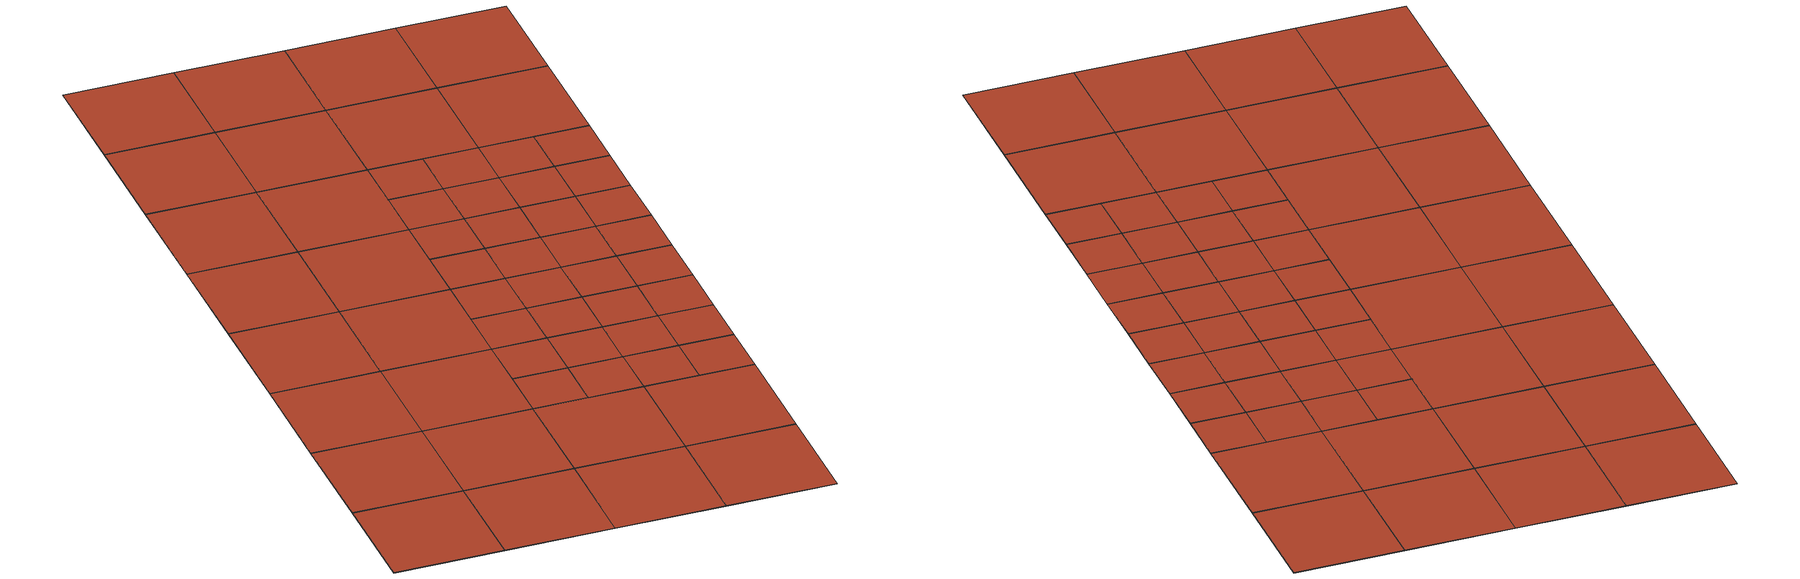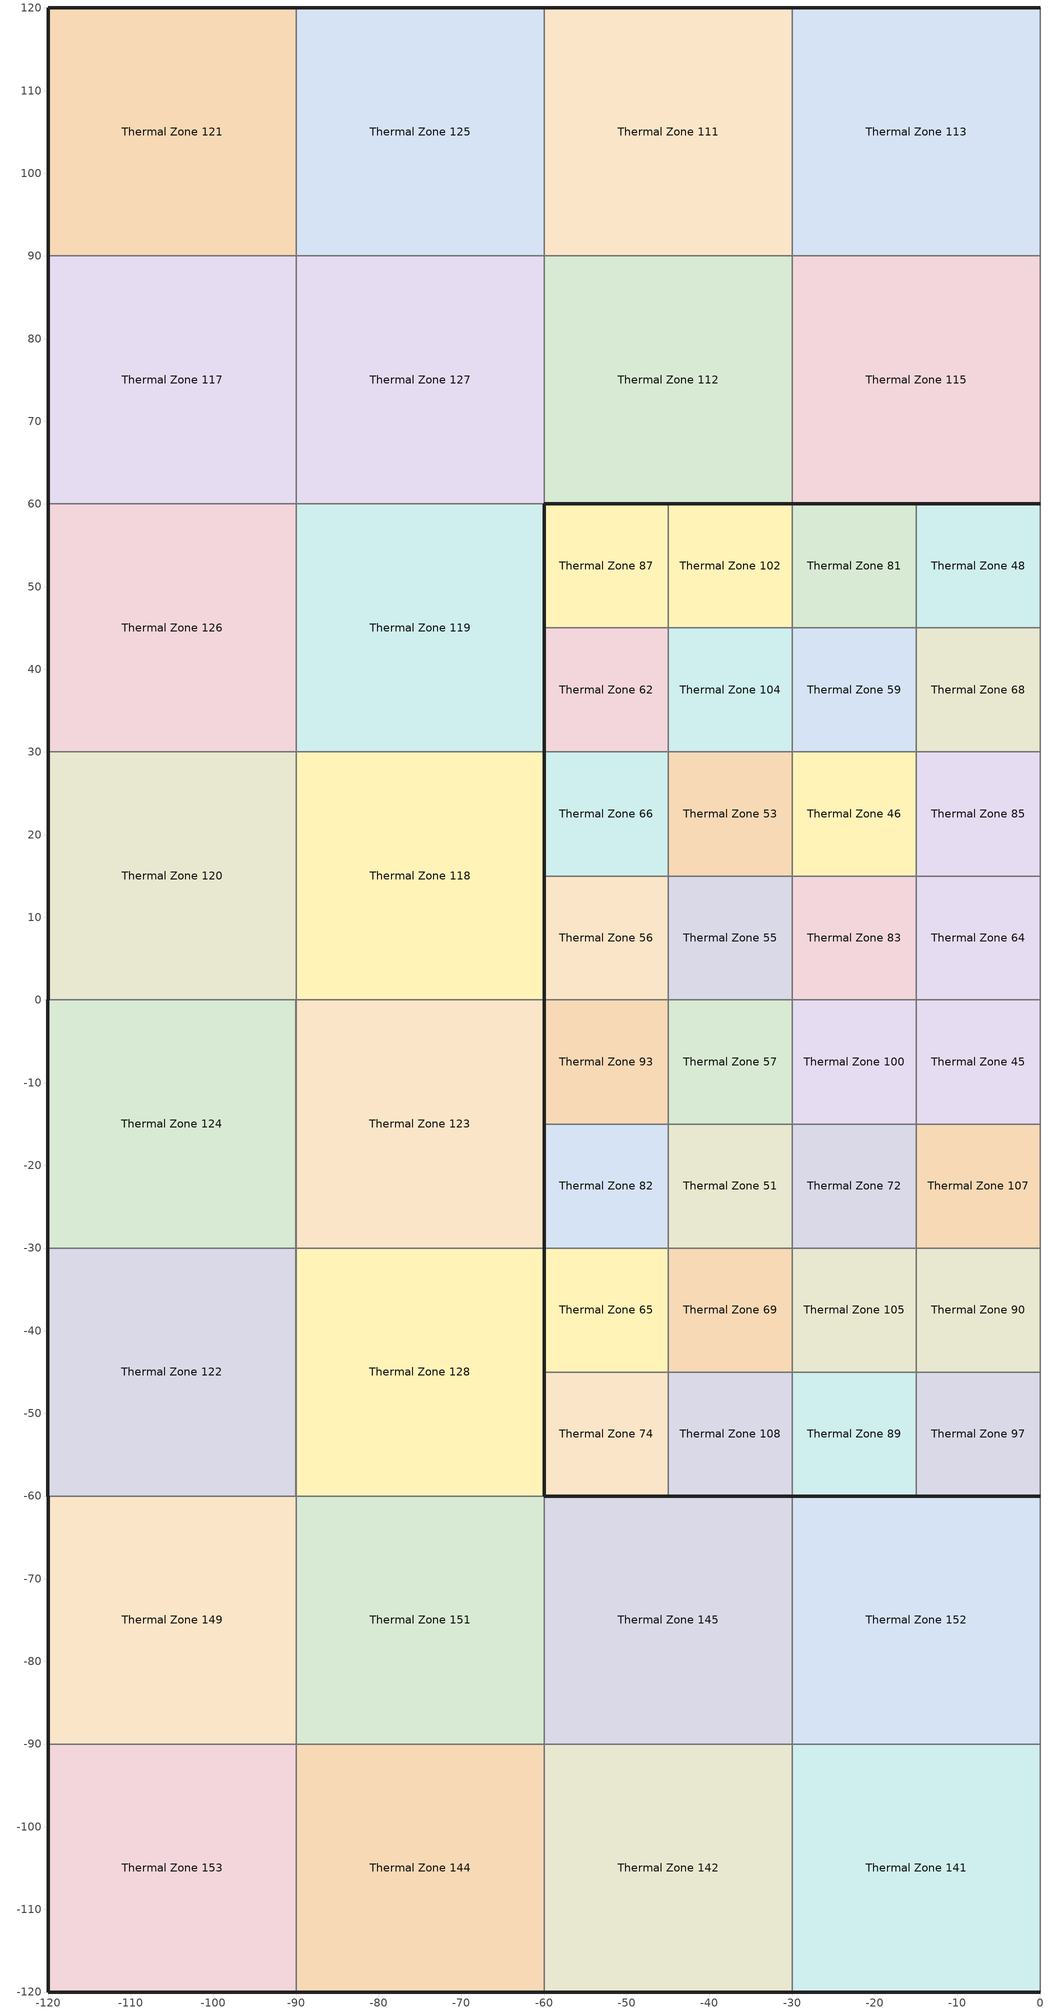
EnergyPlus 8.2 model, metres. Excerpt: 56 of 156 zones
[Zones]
Thermal Zone 100
 floor ground (ASHRAE 90.1-2004 ExtWall Mass ClimateZone 6): -30,0 -15,0 -15,-15 -30,-15 z-0.1
 wall to Thermal Zone 83 (ASHRAE 90.1-2004 ExtWall Mass ClimateZone 6 Reversed): -15,0 -30,0 z-0.1:0
 wall to Thermal Zone 45 (ASHRAE 90.1-2004 ExtWall Mass ClimateZone 6): -15,-15 -15,0 z-0.1:0
 wall to Thermal Zone 72 (ASHRAE 90.1-2004 ExtWall Mass ClimateZone 6): -30,-15 -15,-15 z-0.1:0
 wall to Thermal Zone 57 (ASHRAE 90.1-2004 ExtWall Mass ClimateZone 6 Reversed): -30,0 -30,-15 z-0.1:0
 roof outside (ASHRAE 90.1-2004 ExtWall Mass ClimateZone 6): -30,-15 -15,-15 -15,0 -30,0 z0
Thermal Zone 102
 floor ground (ASHRAE 90.1-2004 ExtWall Mass ClimateZone 6): -45,60 -30,60 -30,45 -45,45 z-0.1
 wall outside (ASHRAE 90.1-2004 ExtWall Mass ClimateZone 6): -30,60 -45,60 z-0.1:0
 wall to Thermal Zone 81 (ASHRAE 90.1-2004 ExtWall Mass ClimateZone 6): -30,45 -30,60 z-0.1:0
 wall to Thermal Zone 104 (ASHRAE 90.1-2004 ExtWall Mass ClimateZone 6): -45,45 -30,45 z-0.1:0
 wall to Thermal Zone 87 (ASHRAE 90.1-2004 ExtWall Mass ClimateZone 6 Reversed): -45,60 -45,45 z-0.1:0
 roof outside (ASHRAE 90.1-2004 ExtWall Mass ClimateZone 6): -45,45 -30,45 -30,60 -45,60 z0
Thermal Zone 104
 floor ground (ASHRAE 90.1-2004 ExtWall Mass ClimateZone 6): -45,45 -30,45 -30,30 -45,30 z-0.1
 wall to Thermal Zone 59 (ASHRAE 90.1-2004 ExtWall Mass ClimateZone 6): -30,30 -30,45 z-0.1:0
 wall to Thermal Zone 53 (ASHRAE 90.1-2004 ExtWall Mass ClimateZone 6): -45,30 -30,30 z-0.1:0
 wall to Thermal Zone 62 (ASHRAE 90.1-2004 ExtWall Mass ClimateZone 6 Reversed): -45,45 -45,30 z-0.1:0
 roof outside (ASHRAE 90.1-2004 ExtWall Mass ClimateZone 6): -45,30 -30,30 -30,45 -45,45 z0
Thermal Zone 105
 floor ground (ASHRAE 90.1-2004 ExtWall Mass ClimateZone 6): -30,-30 -15,-30 -15,-45 -30,-45 z-0.1
 wall to Thermal Zone 72 (ASHRAE 90.1-2004 ExtWall Mass ClimateZone 6 Reversed): -15,-30 -30,-30 z-0.1:0
 wall to Thermal Zone 90 (ASHRAE 90.1-2004 ExtWall Mass ClimateZone 6): -15,-45 -15,-30 z-0.1:0
 wall to Thermal Zone 89 (ASHRAE 90.1-2004 ExtWall Mass ClimateZone 6): -30,-45 -15,-45 z-0.1:0
 wall to Thermal Zone 69 (ASHRAE 90.1-2004 ExtWall Mass ClimateZone 6 Reversed): -30,-30 -30,-45 z-0.1:0
 roof outside (ASHRAE 90.1-2004 ExtWall Mass ClimateZone 6): -30,-45 -15,-45 -15,-30 -30,-30 z0
Thermal Zone 107
 floor ground (ASHRAE 90.1-2004 ExtWall Mass ClimateZone 6): -15,-15 0,-15 0,-30 -15,-30 z-0.1
 wall to Thermal Zone 45 (ASHRAE 90.1-2004 ExtWall Mass ClimateZone 6 Reversed): 0,-15 -15,-15 z-0.1:0
 wall to Thermal Zone 58 (ASHRAE 90.1-2004 ExtWall Mass ClimateZone 6): 0,-30 0,-15 z-0.1:0
 wall to Thermal Zone 90 (ASHRAE 90.1-2004 ExtWall Mass ClimateZone 6): -15,-30 0,-30 z-0.1:0
 wall to Thermal Zone 72 (ASHRAE 90.1-2004 ExtWall Mass ClimateZone 6 Reversed): -15,-15 -15,-30 z-0.1:0
 roof outside (ASHRAE 90.1-2004 ExtWall Mass ClimateZone 6): -15,-30 0,-30 0,-15 -15,-15 z0
Thermal Zone 108
 floor ground (ASHRAE 90.1-2004 ExtWall Mass ClimateZone 6): -45,-45 -30,-45 -30,-60 -45,-60 z-0.1
 wall outside (ASHRAE 90.1-2004 ExtWall Mass ClimateZone 6): -45,-60 -30,-60 z-0.1:0
 wall to Thermal Zone 69 (ASHRAE 90.1-2004 ExtWall Mass ClimateZone 6 Reversed): -30,-45 -45,-45 z-0.1:0
 wall to Thermal Zone 89 (ASHRAE 90.1-2004 ExtWall Mass ClimateZone 6): -30,-60 -30,-45 z-0.1:0
 wall to Thermal Zone 74 (ASHRAE 90.1-2004 ExtWall Mass ClimateZone 6 Reversed): -45,-45 -45,-60 z-0.1:0
 roof outside (ASHRAE 90.1-2004 ExtWall Mass ClimateZone 6): -45,-60 -30,-60 -30,-45 -45,-45 z0
Thermal Zone 111
 floor ground (ASHRAE 90.1-2004 ExtWall Mass ClimateZone 6): -60,120 -30,120 -30,90 -60,90 z-0.1
 wall outside (ASHRAE 90.1-2004 ExtWall Mass ClimateZone 6): -30,120 -60,120 z-0.1:0
 wall to Thermal Zone 113 (ASHRAE 90.1-2004 ExtWall Mass ClimateZone 6): -30,90 -30,120 z-0.1:0
 wall to Thermal Zone 112 (ASHRAE 90.1-2004 ExtWall Mass ClimateZone 6): -60,90 -30,90 z-0.1:0
 wall to Thermal Zone 125 (ASHRAE 90.1-2004 ExtWall Mass ClimateZone 6): -60,120 -60,90 z-0.1:0
 roof outside (ASHRAE 90.1-2004 ExtWall Mass ClimateZone 6): -60,90 -30,90 -30,120 -60,120 z0
Thermal Zone 112
 floor ground (ASHRAE 90.1-2004 ExtWall Mass ClimateZone 6): -60,90 -30,90 -30,60 -60,60 z-0.1
 wall outside (ASHRAE 90.1-2004 ExtWall Mass ClimateZone 6): -60,60 -30,60 z-0.1:0
 wall to Thermal Zone 115 (ASHRAE 90.1-2004 ExtWall Mass ClimateZone 6): -30,60 -30,90 z-0.1:0
 wall to Thermal Zone 127 (ASHRAE 90.1-2004 ExtWall Mass ClimateZone 6): -60,90 -60,60 z-0.1:0
 roof outside (ASHRAE 90.1-2004 ExtWall Mass ClimateZone 6): -60,60 -30,60 -30,90 -60,90 z0
Thermal Zone 113
 floor ground (ASHRAE 90.1-2004 ExtWall Mass ClimateZone 6): -30,120 0,120 0,90 -30,90 z-0.1
 wall outside (ASHRAE 90.1-2004 ExtWall Mass ClimateZone 6): 0,120 -30,120 z-0.1:0
 wall to Thermal Zone 114 (ASHRAE 90.1-2004 ExtWall Mass ClimateZone 6): 0,90 0,120 z-0.1:0
 wall to Thermal Zone 115 (ASHRAE 90.1-2004 ExtWall Mass ClimateZone 6): -30,90 0,90 z-0.1:0
 roof outside (ASHRAE 90.1-2004 ExtWall Mass ClimateZone 6): -30,90 0,90 0,120 -30,120 z0
Thermal Zone 115
 floor ground (ASHRAE 90.1-2004 ExtWall Mass ClimateZone 6): -30,90 0,90 0,60 -30,60 z-0.1
 wall outside (ASHRAE 90.1-2004 ExtWall Mass ClimateZone 6): -30,60 0,60 z-0.1:0
 wall to Thermal Zone 116 (ASHRAE 90.1-2004 ExtWall Mass ClimateZone 6): 0,60 0,90 z-0.1:0
 roof outside (ASHRAE 90.1-2004 ExtWall Mass ClimateZone 6): -30,60 0,60 0,90 -30,90 z0
Thermal Zone 117
 floor ground (ASHRAE 90.1-2004 ExtWall Mass ClimateZone 6): -120,90 -90,90 -90,60 -120,60 z-0.1
 wall outside (ASHRAE 90.1-2004 ExtWall Mass ClimateZone 6): -120,90 -120,60 z-0.1:0
 wall to Thermal Zone 121 (ASHRAE 90.1-2004 ExtWall Mass ClimateZone 6 Reversed): -90,90 -120,90 z-0.1:0
 wall to Thermal Zone 127 (ASHRAE 90.1-2004 ExtWall Mass ClimateZone 6): -90,60 -90,90 z-0.1:0
 wall to Thermal Zone 126 (ASHRAE 90.1-2004 ExtWall Mass ClimateZone 6): -120,60 -90,60 z-0.1:0
 roof outside (ASHRAE 90.1-2004 ExtWall Mass ClimateZone 6): -120,60 -90,60 -90,90 -120,90 z0
Thermal Zone 118
 floor ground (ASHRAE 90.1-2004 ExtWall Mass ClimateZone 6): -90,30 -60,30 -60,0 -90,0 z-0.1
 wall outside (ASHRAE 90.1-2004 ExtWall Mass ClimateZone 6): -60,0 -60,30 z-0.1:0
 wall to Thermal Zone 119 (ASHRAE 90.1-2004 ExtWall Mass ClimateZone 6 Reversed): -60,30 -90,30 z-0.1:0
 wall to Thermal Zone 123 (ASHRAE 90.1-2004 ExtWall Mass ClimateZone 6): -90,0 -60,0 z-0.1:0
 wall to Thermal Zone 120 (ASHRAE 90.1-2004 ExtWall Mass ClimateZone 6 Reversed): -90,30 -90,0 z-0.1:0
 roof outside (ASHRAE 90.1-2004 ExtWall Mass ClimateZone 6): -90,0 -60,0 -60,30 -90,30 z0
Thermal Zone 119
 floor ground (ASHRAE 90.1-2004 ExtWall Mass ClimateZone 6): -90,60 -60,60 -60,30 -90,30 z-0.1
 wall outside (ASHRAE 90.1-2004 ExtWall Mass ClimateZone 6): -60,30 -60,60 z-0.1:0
 wall to Thermal Zone 127 (ASHRAE 90.1-2004 ExtWall Mass ClimateZone 6 Reversed): -60,60 -90,60 z-0.1:0
 wall to Thermal Zone 126 (ASHRAE 90.1-2004 ExtWall Mass ClimateZone 6 Reversed): -90,60 -90,30 z-0.1:0
 roof outside (ASHRAE 90.1-2004 ExtWall Mass ClimateZone 6): -90,30 -60,30 -60,60 -90,60 z0
Thermal Zone 120
 floor ground (ASHRAE 90.1-2004 ExtWall Mass ClimateZone 6): -120,30 -90,30 -90,0 -120,0 z-0.1
 wall outside (ASHRAE 90.1-2004 ExtWall Mass ClimateZone 6): -120,30 -120,0 z-0.1:0
 wall to Thermal Zone 126 (ASHRAE 90.1-2004 ExtWall Mass ClimateZone 6 Reversed): -90,30 -120,30 z-0.1:0
 wall to Thermal Zone 124 (ASHRAE 90.1-2004 ExtWall Mass ClimateZone 6): -120,0 -90,0 z-0.1:0
 roof outside (ASHRAE 90.1-2004 ExtWall Mass ClimateZone 6): -120,0 -90,0 -90,30 -120,30 z0
Thermal Zone 121
 floor ground (ASHRAE 90.1-2004 ExtWall Mass ClimateZone 6): -120,120 -90,120 -90,90 -120,90 z-0.1
 wall outside (ASHRAE 90.1-2004 ExtWall Mass ClimateZone 6): -90,120 -120,120 -120,90 z-0.1:0
 wall to Thermal Zone 125 (ASHRAE 90.1-2004 ExtWall Mass ClimateZone 6): -90,90 -90,120 z-0.1:0
 roof outside (ASHRAE 90.1-2004 ExtWall Mass ClimateZone 6): -120,90 -90,90 -90,120 -120,120 z0
Thermal Zone 122
 floor ground (ASHRAE 90.1-2004 ExtWall Mass ClimateZone 6): -120,-30 -90,-30 -90,-60 -120,-60 z-0.1
 wall outside (ASHRAE 90.1-2004 ExtWall Mass ClimateZone 6): -120,-30 -120,-60 z-0.1:0
 wall to Thermal Zone 124 (ASHRAE 90.1-2004 ExtWall Mass ClimateZone 6 Reversed): -90,-30 -120,-30 z-0.1:0
 wall to Thermal Zone 128 (ASHRAE 90.1-2004 ExtWall Mass ClimateZone 6): -90,-60 -90,-30 z-0.1:0
 wall to Thermal Zone 149 (ASHRAE 90.1-2004 ExtWall Mass ClimateZone 6 Reversed): -120,-60 -90,-60 z-0.1:0
 roof outside (ASHRAE 90.1-2004 ExtWall Mass ClimateZone 6): -120,-60 -90,-60 -90,-30 -120,-30 z0
Thermal Zone 123
 floor ground (ASHRAE 90.1-2004 ExtWall Mass ClimateZone 6): -90,0 -60,0 -60,-30 -90,-30 z-0.1
 wall outside (ASHRAE 90.1-2004 ExtWall Mass ClimateZone 6): -60,-30 -60,0 z-0.1:0
 wall to Thermal Zone 128 (ASHRAE 90.1-2004 ExtWall Mass ClimateZone 6): -90,-30 -60,-30 z-0.1:0
 wall to Thermal Zone 124 (ASHRAE 90.1-2004 ExtWall Mass ClimateZone 6 Reversed): -90,0 -90,-30 z-0.1:0
 roof outside (ASHRAE 90.1-2004 ExtWall Mass ClimateZone 6): -90,-30 -60,-30 -60,0 -90,0 z0
Thermal Zone 124
 floor ground (ASHRAE 90.1-2004 ExtWall Mass ClimateZone 6): -120,0 -90,0 -90,-30 -120,-30 z-0.1
 wall outside (ASHRAE 90.1-2004 ExtWall Mass ClimateZone 6): -120,0 -120,-30 z-0.1:0
 roof outside (ASHRAE 90.1-2004 ExtWall Mass ClimateZone 6): -120,-30 -90,-30 -90,0 -120,0 z0
Thermal Zone 125
 floor ground (ASHRAE 90.1-2004 ExtWall Mass ClimateZone 6): -90,120 -60,120 -60,90 -90,90 z-0.1
 wall outside (ASHRAE 90.1-2004 ExtWall Mass ClimateZone 6): -60,120 -90,120 z-0.1:0
 wall to Thermal Zone 127 (ASHRAE 90.1-2004 ExtWall Mass ClimateZone 6): -90,90 -60,90 z-0.1:0
 roof outside (ASHRAE 90.1-2004 ExtWall Mass ClimateZone 6): -90,90 -60,90 -60,120 -90,120 z0
Thermal Zone 126
 floor ground (ASHRAE 90.1-2004 ExtWall Mass ClimateZone 6): -120,60 -90,60 -90,30 -120,30 z-0.1
 wall outside (ASHRAE 90.1-2004 ExtWall Mass ClimateZone 6): -120,60 -120,30 z-0.1:0
 roof outside (ASHRAE 90.1-2004 ExtWall Mass ClimateZone 6): -120,30 -90,30 -90,60 -120,60 z0
Thermal Zone 127
 floor ground (ASHRAE 90.1-2004 ExtWall Mass ClimateZone 6): -90,90 -60,90 -60,60 -90,60 z-0.1
 roof outside (ASHRAE 90.1-2004 ExtWall Mass ClimateZone 6): -90,60 -60,60 -60,90 -90,90 z0
Thermal Zone 128
 floor ground (ASHRAE 90.1-2004 ExtWall Mass ClimateZone 6): -90,-30 -60,-30 -60,-60 -90,-60 z-0.1
 wall outside (ASHRAE 90.1-2004 ExtWall Mass ClimateZone 6): -60,-60 -60,-30 z-0.1:0
 wall to Thermal Zone 151 (ASHRAE 90.1-2004 ExtWall Mass ClimateZone 6 Reversed): -90,-60 -60,-60 z-0.1:0
 roof outside (ASHRAE 90.1-2004 ExtWall Mass ClimateZone 6): -90,-60 -60,-60 -60,-30 -90,-30 z0
Thermal Zone 141
 floor ground (ASHRAE 90.1-2004 ExtWall Mass ClimateZone 6): -30,-90 0,-90 0,-120 -30,-120 z-0.1
 wall outside (ASHRAE 90.1-2004 ExtWall Mass ClimateZone 6): -30,-120 0,-120 z-0.1:0
 wall to Thermal Zone 152 (ASHRAE 90.1-2004 ExtWall Mass ClimateZone 6 Reversed): 0,-90 -30,-90 z-0.1:0
 wall to Thermal Zone 148 (ASHRAE 90.1-2004 ExtWall Mass ClimateZone 6): 0,-120 0,-90 z-0.1:0
 wall to Thermal Zone 142 (ASHRAE 90.1-2004 ExtWall Mass ClimateZone 6 Reversed): -30,-90 -30,-120 z-0.1:0
 roof outside (ASHRAE 90.1-2004 ExtWall Mass ClimateZone 6): -30,-120 0,-120 0,-90 -30,-90 z0
Thermal Zone 142
 floor ground (ASHRAE 90.1-2004 ExtWall Mass ClimateZone 6): -60,-90 -30,-90 -30,-120 -60,-120 z-0.1
 wall outside (ASHRAE 90.1-2004 ExtWall Mass ClimateZone 6): -60,-120 -30,-120 z-0.1:0
 wall to Thermal Zone 145 (ASHRAE 90.1-2004 ExtWall Mass ClimateZone 6 Reversed): -30,-90 -60,-90 z-0.1:0
 wall to Thermal Zone 144 (ASHRAE 90.1-2004 ExtWall Mass ClimateZone 6 Reversed): -60,-90 -60,-120 z-0.1:0
 roof outside (ASHRAE 90.1-2004 ExtWall Mass ClimateZone 6): -60,-120 -30,-120 -30,-90 -60,-90 z0
Thermal Zone 144
 floor ground (ASHRAE 90.1-2004 ExtWall Mass ClimateZone 6): -90,-90 -60,-90 -60,-120 -90,-120 z-0.1
 wall outside (ASHRAE 90.1-2004 ExtWall Mass ClimateZone 6): -90,-120 -60,-120 z-0.1:0
 wall to Thermal Zone 151 (ASHRAE 90.1-2004 ExtWall Mass ClimateZone 6 Reversed): -60,-90 -90,-90 z-0.1:0
 wall to Thermal Zone 153 (ASHRAE 90.1-2004 ExtWall Mass ClimateZone 6 Reversed): -90,-90 -90,-120 z-0.1:0
 roof outside (ASHRAE 90.1-2004 ExtWall Mass ClimateZone 6): -90,-120 -60,-120 -60,-90 -90,-90 z0
Thermal Zone 145
 floor ground (ASHRAE 90.1-2004 ExtWall Mass ClimateZone 6): -60,-60 -30,-60 -30,-90 -60,-90 z-0.1
 wall outside (ASHRAE 90.1-2004 ExtWall Mass ClimateZone 6): -30,-60 -60,-60 z-0.1:0
 wall to Thermal Zone 152 (ASHRAE 90.1-2004 ExtWall Mass ClimateZone 6): -30,-90 -30,-60 z-0.1:0
 wall to Thermal Zone 151 (ASHRAE 90.1-2004 ExtWall Mass ClimateZone 6 Reversed): -60,-60 -60,-90 z-0.1:0
 roof outside (ASHRAE 90.1-2004 ExtWall Mass ClimateZone 6): -60,-90 -30,-90 -30,-60 -60,-60 z0
Thermal Zone 149
 floor ground (ASHRAE 90.1-2004 ExtWall Mass ClimateZone 6): -120,-60 -90,-60 -90,-90 -120,-90 z-0.1
 wall outside (ASHRAE 90.1-2004 ExtWall Mass ClimateZone 6): -120,-60 -120,-90 z-0.1:0
 wall to Thermal Zone 151 (ASHRAE 90.1-2004 ExtWall Mass ClimateZone 6): -90,-90 -90,-60 z-0.1:0
 wall to Thermal Zone 153 (ASHRAE 90.1-2004 ExtWall Mass ClimateZone 6): -120,-90 -90,-90 z-0.1:0
 roof outside (ASHRAE 90.1-2004 ExtWall Mass ClimateZone 6): -120,-90 -90,-90 -90,-60 -120,-60 z0
Thermal Zone 151
 floor ground (ASHRAE 90.1-2004 ExtWall Mass ClimateZone 6): -90,-60 -60,-60 -60,-90 -90,-90 z-0.1
 roof outside (ASHRAE 90.1-2004 ExtWall Mass ClimateZone 6): -90,-90 -60,-90 -60,-60 -90,-60 z0
Thermal Zone 152
 floor ground (ASHRAE 90.1-2004 ExtWall Mass ClimateZone 6): -30,-60 0,-60 0,-90 -30,-90 z-0.1
 wall outside (ASHRAE 90.1-2004 ExtWall Mass ClimateZone 6): 0,-60 -30,-60 z-0.1:0
 wall to Thermal Zone 154 (ASHRAE 90.1-2004 ExtWall Mass ClimateZone 6): 0,-90 0,-60 z-0.1:0
 roof outside (ASHRAE 90.1-2004 ExtWall Mass ClimateZone 6): -30,-90 0,-90 0,-60 -30,-60 z0
Thermal Zone 153
 floor ground (ASHRAE 90.1-2004 ExtWall Mass ClimateZone 6): -120,-90 -90,-90 -90,-120 -120,-120 z-0.1
 wall outside (ASHRAE 90.1-2004 ExtWall Mass ClimateZone 6): -120,-90 -120,-120 -90,-120 z-0.1:0
 roof outside (ASHRAE 90.1-2004 ExtWall Mass ClimateZone 6): -120,-120 -90,-120 -90,-90 -120,-90 z0
Thermal Zone 45
 floor ground (ASHRAE 90.1-2004 ExtWall Mass ClimateZone 6): -15,0 0,0 0,-15 -15,-15 z-0.1
 wall to Thermal Zone 64 (ASHRAE 90.1-2004 ExtWall Mass ClimateZone 6 Reversed): 0,0 -15,0 z-0.1:0
 wall to Thermal Zone 91 (ASHRAE 90.1-2004 ExtWall Mass ClimateZone 6): 0,-15 0,0 z-0.1:0
 roof outside (ASHRAE 90.1-2004 ExtWall Mass ClimateZone 6): -15,-15 0,-15 0,0 -15,0 z0
Thermal Zone 46
 floor ground (ASHRAE 90.1-2004 ExtWall Mass ClimateZone 6): -30,30 -15,30 -15,15 -30,15 z-0.1
 wall to Thermal Zone 59 (ASHRAE 90.1-2004 ExtWall Mass ClimateZone 6 Reversed): -15,30 -30,30 z-0.1:0
 wall to Thermal Zone 85 (ASHRAE 90.1-2004 ExtWall Mass ClimateZone 6): -15,15 -15,30 z-0.1:0
 wall to Thermal Zone 83 (ASHRAE 90.1-2004 ExtWall Mass ClimateZone 6): -30,15 -15,15 z-0.1:0
 wall to Thermal Zone 53 (ASHRAE 90.1-2004 ExtWall Mass ClimateZone 6 Reversed): -30,30 -30,15 z-0.1:0
 roof outside (ASHRAE 90.1-2004 ExtWall Mass ClimateZone 6): -30,15 -15,15 -15,30 -30,30 z0
Thermal Zone 48
 floor ground (ASHRAE 90.1-2004 ExtWall Mass ClimateZone 6): -15,60 0,60 0,45 -15,45 z-0.1
 wall outside (ASHRAE 90.1-2004 ExtWall Mass ClimateZone 6): 0,60 -15,60 z-0.1:0
 wall to Thermal Zone 84 (ASHRAE 90.1-2004 ExtWall Mass ClimateZone 6): 0,45 0,60 z-0.1:0
 wall to Thermal Zone 68 (ASHRAE 90.1-2004 ExtWall Mass ClimateZone 6): -15,45 0,45 z-0.1:0
 wall to Thermal Zone 81 (ASHRAE 90.1-2004 ExtWall Mass ClimateZone 6 Reversed): -15,60 -15,45 z-0.1:0
 roof outside (ASHRAE 90.1-2004 ExtWall Mass ClimateZone 6): -15,45 0,45 0,60 -15,60 z0
Thermal Zone 51
 floor ground (ASHRAE 90.1-2004 ExtWall Mass ClimateZone 6): -45,-15 -30,-15 -30,-30 -45,-30 z-0.1
 wall to Thermal Zone 57 (ASHRAE 90.1-2004 ExtWall Mass ClimateZone 6 Reversed): -30,-15 -45,-15 z-0.1:0
 wall to Thermal Zone 72 (ASHRAE 90.1-2004 ExtWall Mass ClimateZone 6): -30,-30 -30,-15 z-0.1:0
 wall to Thermal Zone 69 (ASHRAE 90.1-2004 ExtWall Mass ClimateZone 6): -45,-30 -30,-30 z-0.1:0
 wall to Thermal Zone 82 (ASHRAE 90.1-2004 ExtWall Mass ClimateZone 6 Reversed): -45,-15 -45,-30 z-0.1:0
 roof outside (ASHRAE 90.1-2004 ExtWall Mass ClimateZone 6): -45,-30 -30,-30 -30,-15 -45,-15 z0
Thermal Zone 53
 floor ground (ASHRAE 90.1-2004 ExtWall Mass ClimateZone 6): -45,30 -30,30 -30,15 -45,15 z-0.1
 wall to Thermal Zone 55 (ASHRAE 90.1-2004 ExtWall Mass ClimateZone 6): -45,15 -30,15 z-0.1:0
 wall to Thermal Zone 66 (ASHRAE 90.1-2004 ExtWall Mass ClimateZone 6 Reversed): -45,30 -45,15 z-0.1:0
 roof outside (ASHRAE 90.1-2004 ExtWall Mass ClimateZone 6): -45,15 -30,15 -30,30 -45,30 z0
Thermal Zone 55
 floor ground (ASHRAE 90.1-2004 ExtWall Mass ClimateZone 6): -45,15 -30,15 -30,0 -45,0 z-0.1
 wall to Thermal Zone 83 (ASHRAE 90.1-2004 ExtWall Mass ClimateZone 6): -30,0 -30,15 z-0.1:0
 wall to Thermal Zone 57 (ASHRAE 90.1-2004 ExtWall Mass ClimateZone 6): -45,0 -30,0 z-0.1:0
 wall to Thermal Zone 56 (ASHRAE 90.1-2004 ExtWall Mass ClimateZone 6 Reversed): -45,15 -45,0 z-0.1:0
 roof outside (ASHRAE 90.1-2004 ExtWall Mass ClimateZone 6): -45,0 -30,0 -30,15 -45,15 z0
Thermal Zone 56
 floor ground (ASHRAE 90.1-2004 ExtWall Mass ClimateZone 6): -60,15 -45,15 -45,0 -60,0 z-0.1
 wall outside (ASHRAE 90.1-2004 ExtWall Mass ClimateZone 6): -60,15 -60,0 z-0.1:0
 wall to Thermal Zone 66 (ASHRAE 90.1-2004 ExtWall Mass ClimateZone 6 Reversed): -45,15 -60,15 z-0.1:0
 wall to Thermal Zone 93 (ASHRAE 90.1-2004 ExtWall Mass ClimateZone 6): -60,0 -45,0 z-0.1:0
 roof outside (ASHRAE 90.1-2004 ExtWall Mass ClimateZone 6): -60,0 -45,0 -45,15 -60,15 z0
Thermal Zone 57
 floor ground (ASHRAE 90.1-2004 ExtWall Mass ClimateZone 6): -45,0 -30,0 -30,-15 -45,-15 z-0.1
 wall to Thermal Zone 93 (ASHRAE 90.1-2004 ExtWall Mass ClimateZone 6 Reversed): -45,0 -45,-15 z-0.1:0
 roof outside (ASHRAE 90.1-2004 ExtWall Mass ClimateZone 6): -45,-15 -30,-15 -30,0 -45,0 z0
Thermal Zone 59
 floor ground (ASHRAE 90.1-2004 ExtWall Mass ClimateZone 6): -30,45 -15,45 -15,30 -30,30 z-0.1
 wall to Thermal Zone 81 (ASHRAE 90.1-2004 ExtWall Mass ClimateZone 6 Reversed): -15,45 -30,45 z-0.1:0
 wall to Thermal Zone 68 (ASHRAE 90.1-2004 ExtWall Mass ClimateZone 6): -15,30 -15,45 z-0.1:0
 roof outside (ASHRAE 90.1-2004 ExtWall Mass ClimateZone 6): -30,30 -15,30 -15,45 -30,45 z0
Thermal Zone 62
 floor ground (ASHRAE 90.1-2004 ExtWall Mass ClimateZone 6): -60,45 -45,45 -45,30 -60,30 z-0.1
 wall outside (ASHRAE 90.1-2004 ExtWall Mass ClimateZone 6): -60,45 -60,30 z-0.1:0
 wall to Thermal Zone 87 (ASHRAE 90.1-2004 ExtWall Mass ClimateZone 6 Reversed): -45,45 -60,45 z-0.1:0
 wall to Thermal Zone 66 (ASHRAE 90.1-2004 ExtWall Mass ClimateZone 6): -60,30 -45,30 z-0.1:0
 roof outside (ASHRAE 90.1-2004 ExtWall Mass ClimateZone 6): -60,30 -45,30 -45,45 -60,45 z0
Thermal Zone 64
 floor ground (ASHRAE 90.1-2004 ExtWall Mass ClimateZone 6): -15,15 0,15 0,0 -15,0 z-0.1
 wall to Thermal Zone 85 (ASHRAE 90.1-2004 ExtWall Mass ClimateZone 6 Reversed): 0,15 -15,15 z-0.1:0
 wall to Thermal Zone 50 (ASHRAE 90.1-2004 ExtWall Mass ClimateZone 6): 0,0 0,15 z-0.1:0
 wall to Thermal Zone 83 (ASHRAE 90.1-2004 ExtWall Mass ClimateZone 6 Reversed): -15,15 -15,0 z-0.1:0
 roof outside (ASHRAE 90.1-2004 ExtWall Mass ClimateZone 6): -15,0 0,0 0,15 -15,15 z0
Thermal Zone 65
 floor ground (ASHRAE 90.1-2004 ExtWall Mass ClimateZone 6): -60,-30 -45,-30 -45,-45 -60,-45 z-0.1
 wall outside (ASHRAE 90.1-2004 ExtWall Mass ClimateZone 6): -60,-30 -60,-45 z-0.1:0
 wall to Thermal Zone 82 (ASHRAE 90.1-2004 ExtWall Mass ClimateZone 6 Reversed): -45,-30 -60,-30 z-0.1:0
 wall to Thermal Zone 69 (ASHRAE 90.1-2004 ExtWall Mass ClimateZone 6): -45,-45 -45,-30 z-0.1:0
 wall to Thermal Zone 74 (ASHRAE 90.1-2004 ExtWall Mass ClimateZone 6): -60,-45 -45,-45 z-0.1:0
 roof outside (ASHRAE 90.1-2004 ExtWall Mass ClimateZone 6): -60,-45 -45,-45 -45,-30 -60,-30 z0
Thermal Zone 66
 floor ground (ASHRAE 90.1-2004 ExtWall Mass ClimateZone 6): -60,30 -45,30 -45,15 -60,15 z-0.1
 wall outside (ASHRAE 90.1-2004 ExtWall Mass ClimateZone 6): -60,30 -60,15 z-0.1:0
 roof outside (ASHRAE 90.1-2004 ExtWall Mass ClimateZone 6): -60,15 -45,15 -45,30 -60,30 z0
Thermal Zone 68
 floor ground (ASHRAE 90.1-2004 ExtWall Mass ClimateZone 6): -15,45 0,45 0,30 -15,30 z-0.1
 wall to Thermal Zone 86 (ASHRAE 90.1-2004 ExtWall Mass ClimateZone 6): 0,30 0,45 z-0.1:0
 wall to Thermal Zone 85 (ASHRAE 90.1-2004 ExtWall Mass ClimateZone 6): -15,30 0,30 z-0.1:0
 roof outside (ASHRAE 90.1-2004 ExtWall Mass ClimateZone 6): -15,30 0,30 0,45 -15,45 z0
Thermal Zone 69
 floor ground (ASHRAE 90.1-2004 ExtWall Mass ClimateZone 6): -45,-30 -30,-30 -30,-45 -45,-45 z-0.1
 roof outside (ASHRAE 90.1-2004 ExtWall Mass ClimateZone 6): -45,-45 -30,-45 -30,-30 -45,-30 z0
Thermal Zone 72
 floor ground (ASHRAE 90.1-2004 ExtWall Mass ClimateZone 6): -30,-15 -15,-15 -15,-30 -30,-30 z-0.1
 roof outside (ASHRAE 90.1-2004 ExtWall Mass ClimateZone 6): -30,-30 -15,-30 -15,-15 -30,-15 z0
Thermal Zone 74
 floor ground (ASHRAE 90.1-2004 ExtWall Mass ClimateZone 6): -60,-45 -45,-45 -45,-60 -60,-60 z-0.1
 wall outside (ASHRAE 90.1-2004 ExtWall Mass ClimateZone 6): -60,-45 -60,-60 -45,-60 z-0.1:0
 roof outside (ASHRAE 90.1-2004 ExtWall Mass ClimateZone 6): -60,-60 -45,-60 -45,-45 -60,-45 z0
Thermal Zone 81
 floor ground (ASHRAE 90.1-2004 ExtWall Mass ClimateZone 6): -30,60 -15,60 -15,45 -30,45 z-0.1
 wall outside (ASHRAE 90.1-2004 ExtWall Mass ClimateZone 6): -15,60 -30,60 z-0.1:0
 roof outside (ASHRAE 90.1-2004 ExtWall Mass ClimateZone 6): -30,45 -15,45 -15,60 -30,60 z0
Thermal Zone 82
 floor ground (ASHRAE 90.1-2004 ExtWall Mass ClimateZone 6): -60,-15 -45,-15 -45,-30 -60,-30 z-0.1
 wall outside (ASHRAE 90.1-2004 ExtWall Mass ClimateZone 6): -60,-15 -60,-30 z-0.1:0
 wall to Thermal Zone 93 (ASHRAE 90.1-2004 ExtWall Mass ClimateZone 6 Reversed): -45,-15 -60,-15 z-0.1:0
 roof outside (ASHRAE 90.1-2004 ExtWall Mass ClimateZone 6): -60,-30 -45,-30 -45,-15 -60,-15 z0
Thermal Zone 83
 floor ground (ASHRAE 90.1-2004 ExtWall Mass ClimateZone 6): -30,15 -15,15 -15,0 -30,0 z-0.1
 roof outside (ASHRAE 90.1-2004 ExtWall Mass ClimateZone 6): -30,0 -15,0 -15,15 -30,15 z0
Thermal Zone 85
 floor ground (ASHRAE 90.1-2004 ExtWall Mass ClimateZone 6): -15,30 0,30 0,15 -15,15 z-0.1
 wall to Thermal Zone 103 (ASHRAE 90.1-2004 ExtWall Mass ClimateZone 6): 0,15 0,30 z-0.1:0
 roof outside (ASHRAE 90.1-2004 ExtWall Mass ClimateZone 6): -15,15 0,15 0,30 -15,30 z0
Thermal Zone 87
 floor ground (ASHRAE 90.1-2004 ExtWall Mass ClimateZone 6): -60,60 -45,60 -45,45 -60,45 z-0.1
 wall outside (ASHRAE 90.1-2004 ExtWall Mass ClimateZone 6): -45,60 -60,60 -60,45 z-0.1:0
 roof outside (ASHRAE 90.1-2004 ExtWall Mass ClimateZone 6): -60,45 -45,45 -45,60 -60,60 z0
Thermal Zone 89
 floor ground (ASHRAE 90.1-2004 ExtWall Mass ClimateZone 6): -30,-45 -15,-45 -15,-60 -30,-60 z-0.1
 wall outside (ASHRAE 90.1-2004 ExtWall Mass ClimateZone 6): -30,-60 -15,-60 z-0.1:0
 wall to Thermal Zone 97 (ASHRAE 90.1-2004 ExtWall Mass ClimateZone 6): -15,-60 -15,-45 z-0.1:0
 roof outside (ASHRAE 90.1-2004 ExtWall Mass ClimateZone 6): -30,-60 -15,-60 -15,-45 -30,-45 z0
Thermal Zone 90
 floor ground (ASHRAE 90.1-2004 ExtWall Mass ClimateZone 6): -15,-30 0,-30 0,-45 -15,-45 z-0.1
 wall to Thermal Zone 75 (ASHRAE 90.1-2004 ExtWall Mass ClimateZone 6): 0,-45 0,-30 z-0.1:0
 wall to Thermal Zone 97 (ASHRAE 90.1-2004 ExtWall Mass ClimateZone 6): -15,-45 0,-45 z-0.1:0
 roof outside (ASHRAE 90.1-2004 ExtWall Mass ClimateZone 6): -15,-45 0,-45 0,-30 -15,-30 z0
Thermal Zone 93
 floor ground (ASHRAE 90.1-2004 ExtWall Mass ClimateZone 6): -60,0 -45,0 -45,-15 -60,-15 z-0.1
 wall outside (ASHRAE 90.1-2004 ExtWall Mass ClimateZone 6): -60,0 -60,-15 z-0.1:0
 roof outside (ASHRAE 90.1-2004 ExtWall Mass ClimateZone 6): -60,-15 -45,-15 -45,0 -60,0 z0
Thermal Zone 97
 floor ground (ASHRAE 90.1-2004 ExtWall Mass ClimateZone 6): -15,-45 0,-45 0,-60 -15,-60 z-0.1
 wall outside (ASHRAE 90.1-2004 ExtWall Mass ClimateZone 6): -15,-60 0,-60 z-0.1:0
 wall to Thermal Zone 80 (ASHRAE 90.1-2004 ExtWall Mass ClimateZone 6): 0,-60 0,-45 z-0.1:0
 roof outside (ASHRAE 90.1-2004 ExtWall Mass ClimateZone 6): -15,-60 0,-60 0,-45 -15,-45 z0
[Building]
Building 1: North Axis {deg}=0; Solar Distribution=FullExteriorWithReflections
[Material] Thermal Absorptance=0.9
Name | Roughness | Thickness {m} | Conductivity {W/m-K} | Density {kg/m3} | Specific Heat {J/kg-K} | Solar Absorptance | Visible Absorptance
1/2IN Gypsum | Smooth | 0.0127 | 0.16 | 784.9 | 830 | 0.4 | 0.4
1IN Stucco | Smooth | 0.0253 | 0.6918 | 1858 | 837 | 0.92 | 0.92
8IN CONCRETE HW RefBldg | Rough | 0.2032 | 1.311 | 2240 | 836.8 | 0.7 | 0.7
Mass NonRes Wall Insulation-1.69 | MediumRough | 0.0623673 | 0.049 | 265 | 836.8 | 0.7 | 0.7
[Construction]
ASHRAE 90.1-2004 ExtWall Mass ClimateZone 6: 1IN Stucco, 8IN CONCRETE HW RefBldg, Mass NonRes Wall Insulation-1.69, 1/2IN Gypsum
ASHRAE 90.1-2004 ExtWall Mass ClimateZone 6 Reversed: 1/2IN Gypsum, Mass NonRes Wall Insulation-1.69, 8IN CONCRETE HW RefBldg, 1IN Stucco
[Zone]
Thermal Zone 100; Thermal Zone 102; Thermal Zone 104; Thermal Zone 105; Thermal Zone 107; Thermal Zone 108; Thermal Zone 111; Thermal Zone 112; Thermal Zone 113; Thermal Zone 115; Thermal Zone 117; Thermal Zone 118; Thermal Zone 119; Thermal Zone 120; Thermal Zone 121; Thermal Zone 122; Thermal Zone 123; Thermal Zone 124; Thermal Zone 125; Thermal Zone 126; Thermal Zone 127; Thermal Zone 128; Thermal Zone 141; Thermal Zone 142; Thermal Zone 144; Thermal Zone 145; Thermal Zone 149; Thermal Zone 151; Thermal Zone 152; Thermal Zone 153; Thermal Zone 45; Thermal Zone 46; Thermal Zone 48; Thermal Zone 51; Thermal Zone 53; Thermal Zone 55; Thermal Zone 56; Thermal Zone 57; Thermal Zone 59; Thermal Zone 62; Thermal Zone 64; Thermal Zone 65; Thermal Zone 66; Thermal Zone 68; Thermal Zone 69; Thermal Zone 72; Thermal Zone 74; Thermal Zone 81; Thermal Zone 82; Thermal Zone 83; Thermal Zone 85; Thermal Zone 87; Thermal Zone 89; Thermal Zone 90; Thermal Zone 93; Thermal Zone 97
